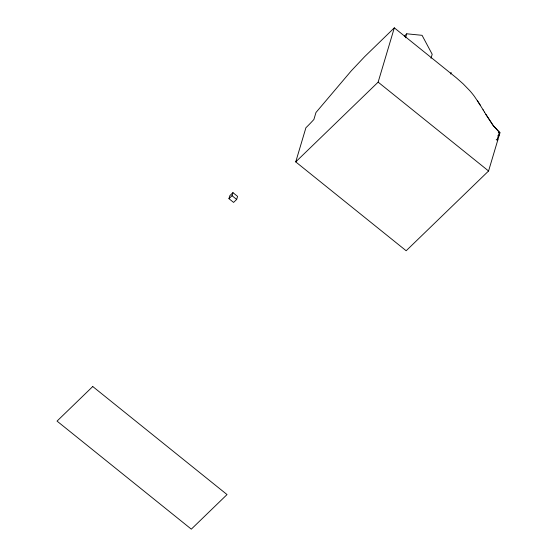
<?xml version="1.0" encoding="UTF-8"?>
<svg xmlns="http://www.w3.org/2000/svg" width="557" height="557" viewBox="0 0 557 557"><rect width="100%" height="100%" fill="white"/><g stroke="black" fill="none" stroke-linecap="round" stroke-linejoin="round"><path stroke-width="0.84" d="M228.955 198.682L229.867 195.618L232.937 192.645L237.581 196.384L236.669 199.441L233.592 202.421L228.955 198.682L232.025 195.709L232.937 192.645M484.444 112.082L493.453 125.889L499.963 132.761L488.566 170.992L406.164 250.754L295.732 161.899L305.911 127.748A55.714 12.581 -51.2 0 0 313.883 119.504L315.972 112.5L351.272 70.85L364.668 56.647L394.321 27.85L456.42 77.889L463.187 83.884L469.739 90.631A44.184 20.818 45.9 0 1 474.432 96.41L480.245 105.113M295.732 161.899L378.14 82.137L394.321 27.85M405.566 37.792L406.756 33.796L422.067 35.321L432.19 54.259L430.993 58.248M450.648 74.039L451.128 72.424M496.217 139.473L497.248 139.257L499.337 132.246L493.036 125.339L485.836 114.408M404.312 36.156L406.756 33.796M497.011 140.608L497.874 139.779L497.248 139.257M498.306 132.455L499.337 132.246L499.963 132.761M378.14 82.137L488.566 170.992M232.025 195.709L236.669 199.441M477.433 100.692L483.211 110.021M483.051 109.743L484.639 112.41M499.163 135.295A75.815 57.448 -35 0 1 497.902 135.525M92.754 386.53L57.037 421.106L191.316 529.15L227.033 494.574L92.754 386.53"/></g></svg>
